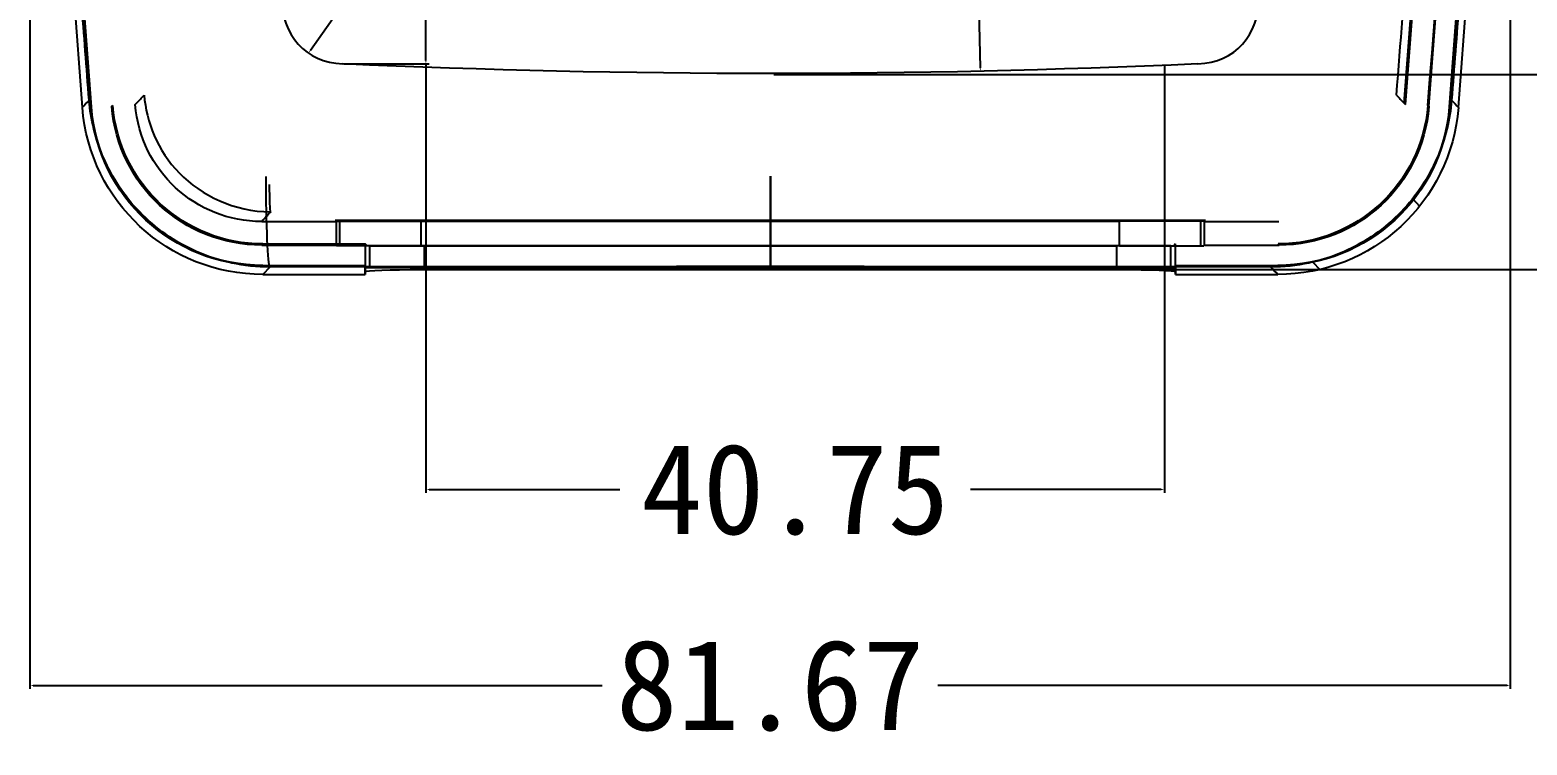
# Model space of a CAD drawing. Header units: inches. Extents: x -850 to 339, y -315 to 884.
# Drawn here: x -22.2 to 60.4, y -315.2 to -275.7 of the extents above; entities that cross this region are included whole.
import ezdxf

# ---------------------------------------------------------------- set-up
doc = ezdxf.new("R2010")
doc.units = ezdxf.units.IN
doc.header["$MEASUREMENT"] = 0
for name, color, linetype, true_color in [('AUXIL$14', 7, 'Continuous', 0xffffff), ('AUXIL$9', 7, 'Continuous', 0xffffff), ('ORTHO$2', 7, 'Continuous', 0xffffff), ('ORTHO$5', 7, 'Continuous', 0xffffff), ('ORTHO$6', 7, 'Continuous', 0xffffff), ('SX$17', 7, 'Continuous', 0xffffff)]:
    doc.layers.add(name, color=color, linetype=linetype, true_color=true_color)
for name, color, linetype in [('VE200I1093$1011000101011', 255, 'Continuous'), ('VE200I1105$0000000000011', 255, 'Continuous'), ('VE200I1111$0000000000011', 255, 'Continuous'), ('VE200I1120$0000000000011', 255, 'Continuous'), ('VE200I1121$0010000001011', 255, 'Continuous'), ('VE200I1122$0110100001011', 255, 'Continuous'), ('VE200I1123$0000000000011', 255, 'Continuous'), ('VE200I1238$0000000000011', 255, 'Continuous'), ('VE200I1239$0010000001011', 255, 'Continuous'), ('VE200I1240$0110100011011', 255, 'Continuous'), ('VE200I1241$0110100011011', 255, 'Continuous'), ('VE200I1242$0000000000011', 255, 'Continuous'), ('VE200I1243$1011000101011', 255, 'Continuous'), ('VE200I1244$0000000000011', 255, 'Continuous'), ('VE200I1245$0000000000011', 255, 'Continuous'), ('VE200I1246$0000000000011', 255, 'Continuous'), ('VE200I1247$0000000000011', 255, 'Continuous'), ('VE200I1248$0000000000011', 255, 'Continuous'), ('VE200I1249$0000000000011', 255, 'Continuous'), ('VE200I1250$0000000000011', 255, 'Continuous'), ('VE200I1251$0000000000011', 255, 'Continuous'), ('VE200I1252$0000000000011', 255, 'Continuous'), ('VE200I1253$0010000001011', 255, 'Continuous'), ('VE200I1254$0110101011011', 255, 'Continuous'), ('VE200I1255$0110101011011', 255, 'Continuous'), ('VE200I1256$0000000000011', 255, 'Continuous'), ('VE200I1257$0000000000011', 255, 'Continuous'), ('VE200I1258$0001000000011', 255, 'Continuous'), ('VE200I1259$0011000001011', 255, 'Continuous'), ('VE200I1260$0110101011011', 255, 'Continuous'), ('VE200I1261$0100101010011', 255, 'Continuous'), ('VE200I1262$0000000000011', 255, 'Continuous'), ('VE200I1263$0011000001011', 255, 'Continuous'), ('VE200I1264$0000000000011', 255, 'Continuous'), ('VE200I1265$0000000000011', 255, 'Continuous'), ('VE200I1266$0000000000011', 255, 'Continuous'), ('VE200I1267$0100100010011', 255, 'Continuous'), ('VE200I1268$0100101010011', 255, 'Continuous'), ('VE200I1269$0001001010011', 255, 'Continuous'), ('VE200I1270$0000000000011', 255, 'Continuous'), ('VE200I1271$0100100010011', 255, 'Continuous'), ('VE200I1272$0000001010011', 255, 'Continuous'), ('VE200I1273$0100101010011', 255, 'Continuous'), ('VE200I1274$0000000000011', 255, 'Continuous'), ('VE200I1275$0010000001011', 255, 'Continuous'), ('VE200I1276$0001000000011', 255, 'Continuous'), ('VE200I1277$0000000000011', 255, 'Continuous'), ('VE200I1278$0001000000011', 255, 'Continuous'), ('VE200I1279$0011000001011', 255, 'Continuous'), ('VE200I1280$0001000000011', 255, 'Continuous'), ('VE200I1281$0000000000011', 255, 'Continuous'), ('VE200I1282$0001000000011', 255, 'Continuous'), ('VE200I1283$0001001010011', 255, 'Continuous'), ('VE200I1284$0001000000011', 255, 'Continuous'), ('VE200I1285$0011000001011', 255, 'Continuous'), ('VE200I1286$0001000000011', 255, 'Continuous'), ('VE200I1287$0001000000011', 255, 'Continuous'), ('VE200I1288$0100101010011', 255, 'Continuous'), ('VE200I1289$0000000000011', 255, 'Continuous'), ('VE200I1290$0100101010011', 255, 'Continuous'), ('VE200I1291$0100101010011', 255, 'Continuous'), ('VE200I1292$0100101010011', 255, 'Continuous'), ('VE200I1293$0100100010011', 255, 'Continuous'), ('VE200I575$0001000000011', 255, 'Continuous'), ('VE200I588$0000000000011', 255, 'Continuous'), ('VE200I626$0000000000011', 255, 'Continuous'), ('VE200I627$0000000000011', 255, 'Continuous'), ('VE200I628$0000000000011', 255, 'Continuous'), ('VE200I629$0000000000011', 255, 'Continuous'), ('VE200I630$1011000101011', 255, 'Continuous'), ('VE200I640$1011000101011', 255, 'Continuous'), ('VE200I641$1011000101011', 255, 'Continuous'), ('VE200I642$1011000101011', 255, 'Continuous'), ('VE200I646$0011000001011', 255, 'Continuous'), ('VE200I647$0011000001011', 255, 'Continuous'), ('VE200I650$1110101111011', 255, 'Continuous'), ('VE200I651$0000000000011', 255, 'Continuous'), ('VE200I652$0000000000011', 255, 'Continuous'), ('VE200I653$0000000000011', 255, 'Continuous'), ('VE200I662$1110101111011', 255, 'Continuous'), ('VE200I663$1110101111011', 255, 'Continuous'), ('VE200I664$1110101111011', 255, 'Continuous'), ('VE200I669$0110101011011', 255, 'Continuous'), ('VE200I670$0000000000011', 255, 'Continuous'), ('VE200I672$0000000000011', 255, 'Continuous'), ('VE200I684$0110101011011', 255, 'Continuous'), ('VE200I685$0110101011011', 255, 'Continuous'), ('VE200I686$0010000001011', 255, 'Continuous'), ('VE200I687$0011000001011', 255, 'Continuous'), ('VE200I688$0000000000011', 255, 'Continuous'), ('VE200I689$0011000001011', 255, 'Continuous'), ('VE200I690$0000000000011', 255, 'Continuous'), ('VE200I691$0011000001011', 255, 'Continuous'), ('VE200I700$0000000000011', 255, 'Continuous'), ('VE200I712$0000000000011', 255, 'Continuous'), ('VE200I713$0000000000011', 255, 'Continuous'), ('VE200I714$0011000001011', 255, 'Continuous'), ('VE200I715$0010000001011', 255, 'Continuous'), ('VE200I716$0000000000011', 255, 'Continuous'), ('VE200I717$0011000001011', 255, 'Continuous'), ('VE200I718$1010000101011', 255, 'Continuous'), ('VE200I719$1110100101011', 255, 'Continuous'), ('VE200I720$1111100101011', 255, 'Continuous'), ('VE200I721$1011000101011', 255, 'Continuous'), ('VE200I722$1010000101011', 255, 'Continuous'), ('VE200I723$1010000101011', 255, 'Continuous'), ('VE200I724$1110100101011', 255, 'Continuous'), ('VE200I725$1010000101011', 255, 'Continuous'), ('VE200I726$1011000101011', 255, 'Continuous'), ('VE200I847$0110101011011', 255, 'Continuous'), ('VE200I848$0110101011011', 255, 'Continuous'), ('VE200I850$0000000000011', 255, 'Continuous'), ('VE200I861$0000000000011', 255, 'Continuous'), ('VE200I862$0010000001011', 255, 'Continuous'), ('VE200I863$0010000001011', 255, 'Continuous'), ('VE200I864$0110100001011', 255, 'Continuous'), ('VE200I865$0000000000011', 255, 'Continuous'), ('VE200I868$0011000001011', 255, 'Continuous'), ('VE200I877$0000000000011', 255, 'Continuous'), ('VE200I878$0000000000011', 255, 'Continuous'), ('VE200I879$0000000000111', 255, 'Continuous'), ('VE200I887$0110101011011', 255, 'Continuous'), ('VE200I889$0000000000011', 255, 'Continuous'), ('VE200I890$0000000000011', 255, 'Continuous'), ('VE200I910$0000000000011', 255, 'Continuous'), ('VE200I911$0000000000011', 255, 'Continuous'), ('VE200I912$0000000000011', 255, 'Continuous'), ('VE200I913$0000000000011', 255, 'Continuous'), ('VE200I914$0000000000011', 255, 'Continuous'), ('VE200I915$0000000000011', 255, 'Continuous'), ('VE200I940$1011000101011', 255, 'Continuous'), ('VE200I943$1000000100011', 255, 'Continuous'), ('VE200I944$1000000100011', 255, 'Continuous'), ('VE200I952$1000000100011', 255, 'Continuous'), ('VE200I965$1110101111011', 255, 'Continuous')]:
    doc.layers.add(name, color=color, linetype=linetype)
doc.dimstyles.get("Standard").update_dxf_attribs({"dimtxt": 5, "dimasz": 0.18, "dimexe": 0.18, "dimexo": 0.0625, "dimgap": 0.09, "dimtad": 0, "dimtih": 1, "dimtoh": 1, "dimzin": 0, "dimdsep": 46, "dimtxsty": 'Standard', "dimcen": 0.09, "dimclrt": 3, "dimadec": 0, "dimazin": 0, "dimtfac": 1, "dimtofl": 0, "dimtmove": 0, "dimatfit": 3, "dimfxl": 0, "dimtolj": 1, "dimtzin": 0, "dimarcsym": 0})
pattern_1 = [(45, (18.632, 0), (-4.2426, 4.2426), [])]

# ---------------------------------------------------------------- blocks, each defined once
blk = doc.blocks.new('*D96')
at = {"color": 0, "lineweight": -2}
for p, q in [((-22.216, -220.562), (-22.216, -312.068)), ((59.453, -223.06), (59.453, -312.068)), ((-22.036, -311.888), (9.362, -311.888)), ((59.273, -311.888), (27.875, -311.888))]:
    blk.add_line(p, q, dxfattribs=at)
at = {"color": 0}
for points in [[(-22.036, -311.858), (-22.036, -311.918), (-22.216, -311.888)], [(59.273, -311.858), (59.273, -311.918), (59.453, -311.888)]]:
    blk.add_solid(points, dxfattribs=at)
at = {"layer": 'Defpoints', "color": 0}
for p in [(-22.216, -220.499, 0.5), (59.453, -222.997, 0.5), (59.453, -311.888)]:
    blk.add_point(p, dxfattribs=at)
at = {"color": 3, "insert": (18.619, -311.888), "char_height": 5, "attachment_point": 5}
blk.add_mtext('\\A1;81.67', dxfattribs=at)
blk = doc.blocks.new('*D85')
at = {"color": 0, "lineweight": -2}
for p, q in [((18.694, -85.505), (92.722, -85.505)), ((92.542, -85.685), (92.542, -184.632)), ((92.542, -288.759), (92.542, -189.812)), ((18.694, -288.939), (92.722, -288.939))]:
    blk.add_line(p, q, dxfattribs=at)
at = {"color": 0}
for points in [[(92.512, -85.685), (92.572, -85.685), (92.542, -85.505)], [(92.512, -288.759), (92.572, -288.759), (92.542, -288.939)]]:
    blk.add_solid(points, dxfattribs=at)
at = {"layer": 'Defpoints', "color": 0}
for p in [(18.632, -85.505, 8.3), (18.632, -288.939, 8.3), (92.542, -288.939)]:
    blk.add_point(p, dxfattribs=at)
at = {"color": 3, "insert": (92.542, -187.222), "char_height": 5, "attachment_point": 5}
blk.add_mtext('\\A1;203.43', dxfattribs=at)
blk = doc.blocks.new('*D99')
at = {"color": 0, "lineweight": -2}
for p, q in [((-0.372, -180.658), (-0.372, -226.445)), ((-0.309, -180.478), (-0.192, -180.478)), ((-0.372, -277.411), (-0.372, -231.625)), ((-4.897, -277.591), (-0.192, -277.591))]:
    blk.add_line(p, q, dxfattribs=at)
at = {"color": 0}
for points in [[(-0.402, -180.658), (-0.342, -180.658), (-0.372, -180.478)], [(-0.402, -277.411), (-0.342, -277.411), (-0.372, -277.591)]]:
    blk.add_solid(points, dxfattribs=at)
at = {"layer": 'Defpoints', "color": 0}
for p in [(-0.372, -180.478, 15), (-0.372, -180.478), (-4.96, -277.591, 15)]:
    blk.add_point(p, dxfattribs=at)
at = {"color": 3, "insert": (-0.372, -229.035), "char_height": 5, "attachment_point": 5}
blk.add_mtext('\\A1;97.11', dxfattribs=at)
blk = doc.blocks.new('*D102')
at = {"color": 0, "lineweight": -2}
for p, q in [((3.71, -262.066), (-6.743, -276.85)), ((3.89, -262.066), (3.71, -262.066))]:
    blk.add_line(p, q, dxfattribs=at)
at = {"color": 0}
blk.add_solid([(-6.768, -276.833), (-6.719, -276.867), (-6.847, -276.997)], dxfattribs=at)
at = {"layer": 'Defpoints', "color": 0}
for p in [(-4.76, -274.045), (-6.847, -276.997)]:
    blk.add_point(p, dxfattribs=at)
at = {"color": 3, "insert": (13.98, -262.066), "char_height": 5, "attachment_point": 5}
blk.add_mtext('\\A1;R3.62', dxfattribs=at)
blk = doc.blocks.new('*D103')
at = {"color": 0, "lineweight": -2}
for p, q in [((-0.372, -277.654), (-0.372, -301.255)), ((40.378, -277.654), (40.378, -301.255)), ((-0.192, -301.075), (10.33, -301.075)), ((40.198, -301.075), (29.676, -301.075))]:
    blk.add_line(p, q, dxfattribs=at)
at = {"color": 0}
for points in [[(-0.192, -301.045), (-0.192, -301.105), (-0.372, -301.075)], [(40.198, -301.045), (40.198, -301.105), (40.378, -301.075)]]:
    blk.add_solid(points, dxfattribs=at)
at = {"layer": 'Defpoints', "color": 0}
for p in [(-0.372, -277.591), (40.378, -277.591), (40.378, -301.075)]:
    blk.add_point(p, dxfattribs=at)
at = {"color": 3, "insert": (20.003, -301.075), "char_height": 5, "attachment_point": 5}
blk.add_mtext('\\A1;40.75', dxfattribs=at)
blk = doc.blocks.new('*D104')
at = {"color": 0, "lineweight": -2}
for p, q in [((29.289, -244.632), (29.469, -244.632)), ((29.469, -244.632), (30.212, -277.82))]:
    blk.add_line(p, q, dxfattribs=at)
at = {"color": 0}
blk.add_solid([(30.242, -277.819), (30.182, -277.82), (30.216, -278)], dxfattribs=at)
at = {"layer": 'Defpoints', "color": 0}
for p in [(18.632, 239.532, 15), (30.216, -278, 15)]:
    blk.add_point(p, dxfattribs=at)
at = {"color": 3, "insert": (15.032, -244.632), "char_height": 5, "attachment_point": 5}
blk.add_mtext('\\A1;R517.66', dxfattribs=at)
blk = doc.blocks.new('*D109')
at = {"color": 0, "lineweight": -2}
for p, q in [((18.824, -181.907), (77.331, -181.907)), ((77.151, -182.087), (77.151, -227.452)), ((77.151, -277.997), (77.151, -232.632)), ((18.824, -278.177), (77.331, -278.177))]:
    blk.add_line(p, q, dxfattribs=at)
at = {"color": 0}
for points in [[(77.121, -182.087), (77.181, -182.087), (77.151, -181.907)], [(77.121, -277.997), (77.181, -277.997), (77.151, -278.177)]]:
    blk.add_solid(points, dxfattribs=at)
at = {"layer": 'Defpoints', "color": 0}
for p in [(18.762, -181.907), (18.762, -278.177), (77.151, -278.177)]:
    blk.add_point(p, dxfattribs=at)
at = {"color": 3, "insert": (77.151, -230.042), "char_height": 5, "attachment_point": 5}
blk.add_mtext('\\A1;96.27', dxfattribs=at)

msp = doc.modelspace()

# ---------------------------------------------------------------- hatches: boundary and pattern name
at = {"layer": 'SX$17', "extrusion": (0, -1, 0)}
h = msp.add_hatch(dxfattribs=at)
h.set_pattern_fill('ANSI31', scale=6, angle=45, style=0, pattern_type=0)
h.set_pattern_definition([(45, (18.632, 0), (-4.2426, 4.2426), [])])
edge = h.paths.add_edge_path(flags=0)
edge.add_arc((18.632, -654.429), 672.129, 92.81184, 93.03606)
edge.add_line((-16.967, 16.757), (-16.973, 16.756))
edge.add_spline(control_points=[(-16.973, 16.756), (-18.217, 16.689), (-19.407, 16.147), (-21.137, 14.385), (-21.657, 13.183), (-21.701, 11.938)], knot_values=[0, 0, 0, 0, 0.5, 0.5, 1, 1, 1, 1], degree=3, periodic=0)
edge.add_line((-21.701, 11.938), (-21.7, 11.947))
edge.add_spline(control_points=[(-21.7, 11.947), (-21.833, 8.131), (-21.966, 4.316), (-22.1, 0.5)], knot_values=[0, 0, 0, 0, 1, 1, 1, 1], degree=3, periodic=0)
edge.add_line((-21.6, 0.5), (-22.1, 0.5))
edge.add_spline(control_points=[(-21.6, 0.5), (-21.605, 0.333), (-21.611, 0.167), (-21.617, 0)], knot_values=[0, 0, 0, 0, 1, 1, 1, 1], degree=3, periodic=0)
edge.add_line((-20.617, 0), (-21.617, 0))
edge.add_spline(control_points=[(-20.617, 0), (-20.478, 3.963), (-20.34, 7.925), (-20.202, 11.888)], knot_values=[0, 0, 0, 0, 1, 1, 1, 1], degree=3, periodic=0)
edge.add_line((-20.202, 11.888), (-20.202, 11.886))
edge.add_spline(control_points=[(-20.202, 11.886), (-20.188, 12.277), (-20.107, 12.672), (-19.964, 13.036), (-19.822, 13.401), (-19.614, 13.747), (-19.359, 14.044), (-19.104, 14.341), (-18.794, 14.598), (-18.455, 14.794), (-18.115, 14.99), (-17.738, 15.13), (-17.352, 15.203), (-17.201, 15.231), (-17.047, 15.25), (-16.893, 15.258)], knot_values=[0, 0, 0, 0, 0.227821, 0.227821, 0.227821, 0.45564, 0.45564, 0.45564, 0.683489, 0.683489, 0.683489, 0.911396, 0.911396, 0.911396, 1, 1, 1, 1], degree=3, periodic=0)
edge.add_line((-16.893, 15.258), (-16.888, 15.259))
edge.add_arc((18.632, -654.429), 670.629, 92.818134, 93.036111)
edge.add_line((-14.34, 16.891), (-14.34, 15.389))
h = msp.add_hatch(dxfattribs=at)
h.set_pattern_fill('ANSI31', scale=6, angle=45, style=0, pattern_type=0)
h.set_pattern_definition(pattern_1)
edge = h.paths.add_edge_path()
edge.add_spline(control_points=[(57.88, 0), (57.846, 0.993), (57.811, 1.987), (57.776, 2.98), (57.741, 3.991), (57.706, 5.001), (57.67, 6.012), (57.602, 7.973), (57.533, 9.935), (57.465, 11.896)], knot_values=[0, 0, 0, 0, 0.250501, 0.250501, 0.250501, 0.505402, 0.505402, 0.505402, 1, 1, 1, 1], degree=3, periodic=0)
edge.add_line((57.465, 11.896), (57.465, 11.886))
edge.add_spline(control_points=[(57.465, 11.886), (57.452, 12.277), (57.37, 12.672), (57.228, 13.036), (57.085, 13.401), (56.878, 13.747), (56.622, 14.044), (56.367, 14.341), (56.057, 14.598), (55.718, 14.794), (55.379, 14.99), (55.001, 15.13), (54.616, 15.203), (54.464, 15.231), (54.311, 15.25), (54.157, 15.258)], knot_values=[0, 0, 0, 0, 0.227821, 0.227821, 0.227821, 0.45564, 0.45564, 0.45564, 0.683489, 0.683489, 0.683489, 0.911396, 0.911396, 0.911396, 1, 1, 1, 1], degree=3, periodic=0)
edge.add_line((54.157, 15.258), (54.152, 15.259))
edge.add_arc((18.632, -654.429), 670.629, 86.963889, 87.181866)
edge.add_line((51.604, 15.389), (51.604, 16.891))
edge.add_arc((18.632, -654.429), 672.129, 87.18816, 87.435624)
edge.add_line((48.704, 17.027), (47.003, 15))
edge.add_line((-9.739, 15), (-11.441, 17.027))
edge.add_arc((18.632, -654.429), 672.129, 92.564376, 92.81184)
edge.add_line((-14.34, 16.891), (-14.34, 15.389))
edge.add_arc((18.632, -654.429), 670.629, 92.818134, 93.036106)
edge.add_line((-16.888, 15.259), (-16.888, 15.259))
edge.add_spline(control_points=[(-16.888, 15.259), (-17.28, 15.238), (-17.673, 15.149), (-18.035, 15), (-18.398, 14.851), (-18.739, 14.637), (-19.032, 14.377), (-19.325, 14.116), (-19.576, 13.801), (-19.766, 13.458), (-19.956, 13.116), (-20.089, 12.735), (-20.155, 12.349), (-20.18, 12.196), (-20.196, 12.041), (-20.202, 11.886)], knot_values=[0, 0, 0, 0, 0.227738, 0.227738, 0.227738, 0.455478, 0.455478, 0.455478, 0.683192, 0.683192, 0.683192, 0.910851, 0.910851, 0.910851, 1, 1, 1, 1], degree=3, periodic=0)
edge.add_line((-20.202, 11.886), (-20.202, 11.886))
edge.add_spline(control_points=[(-20.202, 11.886), (-20.34, 7.924), (-20.478, 3.962), (-20.617, 0)], knot_values=[0, 0, 0, 0, 1, 1, 1, 1], degree=3, periodic=0)
edge.add_line((-20.416, 0), (-20.617, 0))
edge.add_spline(control_points=[(-20.416, 0), (-20.436, -0.567), (-20.456, -1.133), (-20.475, -1.7)], knot_values=[0, 0, 0, 0, 1, 1, 1, 1], degree=3, periodic=0)
edge.add_line((-19.174, -1.7), (-20.475, -1.7))
edge.add_spline(control_points=[(-19.174, -1.7), (-19.149, -0.967), (-19.123, -0.234), (-19.098, 0.498)], knot_values=[0, 0, 0, 0, 1, 1, 1, 1], degree=3, periodic=0)
edge.add_line((-19.098, 0.498), (-19.093, 0.504))
edge.add_spline(control_points=[(-19.093, 0.504), (-18.944, 4.768), (-18.795, 9.031), (-18.647, 13.294)], knot_values=[0, 0, 0, 0, 1, 1, 1, 1], degree=3, periodic=0)
edge.add_line((-18.647, 13.294), (-18.647, 13.294))
edge.add_spline(control_points=[(-18.647, 13.294), (-18.641, 13.462), (-18.606, 13.631), (-18.545, 13.788), (-18.484, 13.944), (-18.395, 14.092), (-18.286, 14.219), (-18.176, 14.347), (-18.043, 14.457), (-17.898, 14.541), (-17.753, 14.625), (-17.591, 14.685), (-17.426, 14.716), (-17.359, 14.729), (-17.292, 14.736), (-17.224, 14.74)], knot_values=[0, 0, 0, 0, 0.227353, 0.227353, 0.227353, 0.454705, 0.454705, 0.454705, 0.68208, 0.68208, 0.68208, 0.909501, 0.909501, 0.909501, 1, 1, 1, 1], degree=3, periodic=0)
edge.add_arc((18.632, -654.429), 670.129, 92.648789, 93.067149)
edge.add_line((-10.672, 13), (-12.337, 14.984))
edge.add_line((49.601, 14.984), (47.936, 13))
edge.add_arc((18.632, -654.429), 670.129, 86.932851, 87.351211)
edge.add_spline(control_points=[(54.488, 14.74), (54.654, 14.731), (54.822, 14.694), (54.976, 14.631), (55.136, 14.566), (55.287, 14.472), (55.415, 14.356), (55.54, 14.244), (55.647, 14.108), (55.728, 13.961), (55.808, 13.814), (55.864, 13.65), (55.891, 13.485), (55.902, 13.422), (55.908, 13.358), (55.91, 13.294)], knot_values=[0, 0, 0, 0, 0.226029, 0.226029, 0.226029, 0.460047, 0.460047, 0.460047, 0.68742, 0.68742, 0.68742, 0.914747, 0.914747, 0.914747, 1, 1, 1, 1], degree=3, periodic=0)
edge.add_line((55.91, 13.294), (55.91, 13.299))
edge.add_spline(control_points=[(55.91, 13.299), (55.984, 11.166), (56.059, 9.033), (56.133, 6.9), (56.208, 4.767), (56.282, 2.633), (56.357, 0.5)], knot_values=[0, 0, 0, 0, 0.49997, 0.49997, 0.49997, 1, 1, 1, 1], degree=3, periodic=0)
edge.add_line((56.357, 0.5), (56.361, 0.498))
edge.add_spline(control_points=[(56.361, 0.498), (56.387, -0.234), (56.412, -0.967), (56.438, -1.7)], knot_values=[0, 0, 0, 0, 1, 1, 1, 1], degree=3, periodic=0)
edge.add_line((57.739, -1.7), (56.438, -1.7))
edge.add_spline(control_points=[(57.739, -1.7), (57.719, -1.133), (57.699, -0.567), (57.68, 0)], knot_values=[0, 0, 0, 0, 1, 1, 1, 1], degree=3, periodic=0)
edge.add_line((57.88, 0), (57.68, 0))
h = msp.add_hatch(dxfattribs=at)
h.set_pattern_fill('ANSI31', scale=6, angle=45, style=0, pattern_type=0)
h.set_pattern_definition(pattern_1)
edge = h.paths.add_edge_path(flags=0)
edge.add_spline(control_points=[(58.964, 11.94), (59.097, 8.127), (59.23, 4.313), (59.363, 0.5)], knot_values=[0, 0, 0, 0, 1, 1, 1, 1], degree=3, periodic=0)
edge.add_line((58.964, 11.94), (58.964, 11.938))
edge.add_spline(control_points=[(58.964, 11.938), (58.921, 13.182), (58.402, 14.382), (56.672, 16.146), (55.481, 16.689), (54.236, 16.756)], knot_values=[0, 0, 0, 0, 0.5, 0.5, 1, 1, 1, 1], degree=3, periodic=0)
edge.add_arc((18.632, -654.429), 672.129, 86.963465, 87.18816)
edge.add_line((51.604, 15.389), (51.604, 16.891))
edge.add_arc((18.632, -654.429), 670.629, 86.963894, 87.181866)
edge.add_line((54.152, 15.259), (54.152, 15.259))
edge.add_spline(control_points=[(54.152, 15.259), (54.543, 15.238), (54.936, 15.149), (55.299, 15), (55.661, 14.851), (56.003, 14.637), (56.295, 14.377), (56.588, 14.116), (56.84, 13.801), (57.029, 13.458), (57.219, 13.116), (57.352, 12.735), (57.418, 12.349), (57.444, 12.196), (57.46, 12.041), (57.465, 11.886)], knot_values=[0, 0, 0, 0, 0.227738, 0.227738, 0.227738, 0.455478, 0.455478, 0.455478, 0.683192, 0.683192, 0.683192, 0.910851, 0.910851, 0.910851, 1, 1, 1, 1], degree=3, periodic=0)
edge.add_line((57.465, 11.886), (57.465, 11.886))
edge.add_spline(control_points=[(57.465, 11.886), (57.498, 10.939), (57.531, 9.992), (57.564, 9.044), (57.6, 8.034), (57.635, 7.023), (57.67, 6.012), (57.74, 4.008), (57.81, 2.004), (57.88, 0)], knot_values=[0, 0, 0, 0, 0.239059, 0.239059, 0.239059, 0.494174, 0.494174, 0.494174, 1, 1, 1, 1], degree=3, periodic=0)
edge.add_line((58.881, 0), (57.88, 0))
edge.add_spline(control_points=[(58.881, 0), (58.875, 0.167), (58.869, 0.333), (58.863, 0.5)], knot_values=[0, 0, 0, 0, 1, 1, 1, 1], degree=3, periodic=0)
edge.add_line((59.363, 0.5), (58.863, 0.5))

# ---------------------------------------------------------------- linework, layer by layer
at = {"layer": 'AUXIL$14', "color": 9}
for p, q in [((48.561, -287.303), (48.616, -287.362, -1.7)), ((48.56, -288.528, 12.289), (48.941, -288.94, 0.5)), ((48.824, -288.453, 0.5), (48.841, -288.471))]:
    msp.add_line(p, q, dxfattribs=at)
at = {"layer": 'AUXIL$9', "color": 9}
for p, q in [((53.131, -284.398), (53.186, -284.457, -1.7)), ((54.055, -285.129, 0.5), (54.071, -285.146)), ((54.069, -285.032, 12.198), (54.446, -285.44, 0.5))]:
    msp.add_line(p, q, dxfattribs=at)
at = {"layer": 'ORTHO$2', "color": 9}
msp.add_open_spline([(18.632, -283.783, 17.7), (18.632, -284.426, 17.692), (18.632, -285.663, 17.464), (18.632, -287.352, 16.396), (18.632, -288.479, 14.746), (18.632, -288.749, 13.517), (18.632, -288.78, 12.874)], degree=3, knots=[0, 0, 0, 0, 0.240554, 0.5, 0.759446, 1, 1, 1, 1], dxfattribs=at)
at = {"layer": 'ORTHO$5', "color": 9}
msp.add_open_spline([(18.632, -288.78, 12.874), (18.632, -288.749, 13.517), (18.632, -288.479, 14.746), (18.632, -287.352, 16.396), (18.632, -285.663, 17.464), (18.632, -284.426, 17.692), (18.632, -283.783, 17.7)], degree=3, knots=[0, 0, 0, 0, 0.240554, 0.5, 0.759446, 1, 1, 1, 1], dxfattribs=at)
at = {"layer": 'ORTHO$6', "color": 9}
msp.add_open_spline([(18.632, -283.783, 17.7), (18.632, -284.426, 17.692), (18.632, -285.663, 17.464), (18.632, -287.352, 16.396), (18.632, -288.479, 14.746), (18.632, -288.749, 13.517), (18.632, -288.78, 12.874)], degree=3, knots=[0, 0, 0, 0, 0.240554, 0.5, 0.759446, 1, 1, 1, 1], dxfattribs=at)
at = {"layer": 'VE200I1093$1011000101011', "color": 9, "extrusion": (-0.999142, -0.001445, -0.04139)}
msp.add_arc((283.789, 12.507, 8.881), 5, 2.0018, 90.00343, dxfattribs=at)
at = {"layer": 'VE200I1105$0000000000011', "color": 9, "extrusion": (-0.999149, -0.00144, -0.041225)}
msp.add_arc((284.237, 14.005, 8.772), 1.5, 2.0017, 90.0034, dxfattribs=at)
at = {"layer": 'VE200I1111$0000000000011', "color": 9, "extrusion": (0, 0, -1)}
msp.add_ellipse((46.614, -279.206, 0.5), major_axis=(6.456, -6.984), ratio=0.998871, start_param=5.537637, end_param=7.028722, dxfattribs=at)
at = {"layer": 'VE200I1120$0000000000011', "color": 9}
msp.add_line((40.999, -288.712, 0.5), (40.982, -288.729), dxfattribs=at)
at = {"layer": 'VE200I1121$0010000001011', "color": 9}
msp.add_line((40.982, -288.729), (46.641, -288.729), dxfattribs=at)
at = {"layer": 'VE200I1122$0110100001011', "color": 9}
msp.add_line((46.641, -288.729), (46.625, -288.712, 0.5), dxfattribs=at)
at = {"layer": 'VE200I1123$0000000000011', "color": 9, "extrusion": (0, 0, -1)}
msp.add_ellipse((-9.35, -279.206, 0.5), major_axis=(-6.456, -6.984), ratio=0.998871, start_param=5.537644, end_param=7.028729, dxfattribs=at)
at = {"layer": 'VE200I1238$0000000000011', "color": 9}
msp.add_line((40.982, -288.827, 0.5), (40.982, -288.827, 5.2), dxfattribs=at)
at = {"layer": 'VE200I1239$0010000001011', "color": 9}
msp.add_line((-0.472, -288.827, -10), (37.735, -288.827, -10), dxfattribs=at)
at = {"layer": 'VE200I1240$0110100011011', "color": 9, "extrusion": (0, -1, 0)}
msp.add_arc((37.735, -7, 288.827), 3, 270, 358, dxfattribs=at)
at = {"layer": 'VE200I1241$0110100011011', "color": 9}
msp.add_line((40.734, -288.827, -7.105), (40.999, -288.827, 0.5), dxfattribs=at)
at = {"layer": 'VE200I1242$0000000000011', "color": 9}
msp.add_line((40.982, -288.827, 0.5), (40.982, -289.212, 0.5), dxfattribs=at)
at = {"layer": 'VE200I1243$1011000101011', "color": 9}
msp.add_line((40.982, -289.212, 0.5), (40.982, -289.048, 5.2), dxfattribs=at)
at = {"layer": 'VE200I1244$0000000000011', "color": 9}
msp.add_line((-0.618, -288.827, 8.3), (37.882, -288.827, 8.3), dxfattribs=at)
at = {"layer": 'VE200I1245$0000000000011', "color": 9}
msp.add_line((-3.718, -288.827, 0.5), (-3.718, -288.827, 5.2), dxfattribs=at)
at = {"layer": 'VE200I1246$0000000000011', "color": 9}
msp.add_line((37.882, -288.939, 8.3), (37.882, -288.827, 8.3), dxfattribs=at)
at = {"layer": 'VE200I1247$0000000000011', "color": 9, "extrusion": (0, 1, 0)}
msp.add_arc((-37.882, 5.2, -288.827), 3.1, 90, 180, dxfattribs=at)
at = {"layer": 'VE200I1248$0000000000011', "color": 9}
msp.add_line((40.982, -288.827, 5.2), (40.982, -289.048, 5.2), dxfattribs=at)
at = {"layer": 'VE200I1249$0000000000011', "color": 9}
msp.add_line((-3.718, -289.048, 5.2), (-3.718, -288.827, 5.2), dxfattribs=at)
at = {"layer": 'VE200I1250$0000000000011', "color": 9, "extrusion": (0, 1, 0)}
msp.add_arc((0.618, 5.2, -288.827), 3.1, 0, 90, dxfattribs=at)
at = {"layer": 'VE200I1251$0000000000011', "color": 9}
msp.add_line((-0.618, -288.827, 8.3), (-0.618, -288.939, 8.3), dxfattribs=at)
at = {"layer": 'VE200I1252$0000000000011', "color": 9}
msp.add_line((-3.47, -287.627, -7.105), (-3.62, -287.627, -2.823), dxfattribs=at)
at = {"layer": 'VE200I1253$0010000001011', "color": 9}
msp.add_line((-3.62, -287.627, -2.823), (-5.279, -287.627, -2.823), dxfattribs=at)
at = {"layer": 'VE200I1254$0110101011011', "color": 9, "extrusion": (0, -1, 0)}
msp.add_arc((37.89, -7.1, 287.627), 4.5, 270, 358, dxfattribs=at)
at = {"layer": 'VE200I1255$0110101011011', "color": 9}
msp.add_line((42.388, -287.627, -7.257), (42.542, -287.627, -2.823), dxfattribs=at)
at = {"layer": 'VE200I1256$0000000000011', "color": 9, "extrusion": (0, 1, 0)}
msp.add_arc((-37.735, -7, -287.627), 3, 182, 270, dxfattribs=at)
at = {"layer": 'VE200I1257$0000000000011', "color": 9}
msp.add_line((-5.318, -286.287, -1.7), (-5.328, -286.277, -1.414), dxfattribs=at)
at = {"layer": 'VE200I1258$0001000000011', "color": 9}
msp.add_line((-5.328, -286.277, -1.414), (-5.124, -286.277, -7.257), dxfattribs=at)
at = {"layer": 'VE200I1259$0011000001011', "color": 9}
msp.add_line((-5.124, -287.627, -7.257), (-5.279, -287.627, -2.823), dxfattribs=at)
at = {"layer": 'VE200I1260$0110101011011', "color": 9}
msp.add_line((42.582, -287.588, -1.7), (42.542, -287.627, -2.823), dxfattribs=at)
at = {"layer": 'VE200I1261$0100101010011', "color": 9}
msp.add_line((42.388, -287.627, -7.257), (42.388, -286.277, -7.257), dxfattribs=at)
at = {"layer": 'VE200I1262$0000000000011', "color": 9}
msp.add_line((42.592, -286.277, -1.414), (42.582, -286.287, -1.7), dxfattribs=at)
at = {"layer": 'VE200I1263$0011000001011', "color": 9}
msp.add_line((-3.47, -288.827, -7.105), (-3.736, -288.827, 0.5), dxfattribs=at)
at = {"layer": 'VE200I1264$0000000000011', "color": 9}
msp.add_line((-3.736, -288.827, 0.5), (-3.736, -288.712, 0.5), dxfattribs=at)
at = {"layer": 'VE200I1265$0000000000011', "color": 9}
msp.add_line((40.734, -287.627, -7.105), (40.883, -287.627, -2.823), dxfattribs=at)
at = {"layer": 'VE200I1266$0000000000011', "color": 9}
msp.add_line((40.999, -288.712, 0.5), (40.999, -288.827, 0.5), dxfattribs=at)
at = {"layer": 'VE200I1267$0100100010011', "color": 9}
msp.add_line((40.734, -288.827, -7.105), (40.734, -287.627, -7.105), dxfattribs=at)
at = {"layer": 'VE200I1268$0100101010011', "color": 9, "extrusion": (0, 1, 0)}
msp.add_arc((-37.89, -7.1, -286.237), 4.5, 182, 270, dxfattribs=at)
at = {"layer": 'VE200I1269$0001001010011', "color": 9}
msp.add_line((-5.124, -286.237, -7.257), (-5.368, -286.237, -0.269), dxfattribs=at)
at = {"layer": 'VE200I1270$0000000000011', "color": 9}
msp.add_line((-0.472, -287.627, -10), (37.735, -287.627, -10), dxfattribs=at)
at = {"layer": 'VE200I1271$0100100010011', "color": 9}
msp.add_line((37.735, -287.627, -10), (37.735, -288.827, -10), dxfattribs=at)
at = {"layer": 'VE200I1272$0000001010011', "color": 9}
msp.add_line((-0.627, -286.237, -11.6), (37.89, -286.237, -11.6), dxfattribs=at)
at = {"layer": 'VE200I1273$0100101010011', "color": 9}
msp.add_line((37.89, -286.237, -11.6), (37.89, -286.277, -11.6), dxfattribs=at)
at = {"layer": 'VE200I1274$0000000000011', "color": 9}
msp.add_line((-0.627, -286.277, -11.6), (37.89, -286.277, -11.6), dxfattribs=at)
at = {"layer": 'VE200I1275$0010000001011', "color": 9}
msp.add_line((37.89, -287.627, -11.6), (-0.627, -287.627, -11.6), dxfattribs=at)
at = {"layer": 'VE200I1276$0001000000011', "color": 9}
msp.add_line((-0.627, -287.627, -11.6), (-0.627, -286.277, -11.6), dxfattribs=at)
at = {"layer": 'VE200I1277$0000000000011', "color": 9, "extrusion": (0, -1, 0)}
msp.add_arc((-0.472, -7, 287.627), 3, 182, 270, dxfattribs=at)
at = {"layer": 'VE200I1278$0001000000011', "color": 9}
msp.add_line((-0.472, -287.627, -10), (-0.472, -288.827, -10), dxfattribs=at)
at = {"layer": 'VE200I1279$0011000001011', "color": 9, "extrusion": (0, 1, 0)}
msp.add_arc((0.472, -7, -288.827), 3, 270, 358, dxfattribs=at)
at = {"layer": 'VE200I1280$0001000000011', "color": 9}
msp.add_line((-3.47, -288.827, -7.105), (-3.47, -287.627, -7.105), dxfattribs=at)
at = {"layer": 'VE200I1281$0000000000011', "color": 9}
msp.add_line((-5.328, -286.277, -1.414), (-5.368, -286.237, -0.269), dxfattribs=at)
at = {"layer": 'VE200I1282$0001000000011', "color": 9}
msp.add_line((-5.124, -286.277, -7.257), (-5.124, -286.237, -7.257), dxfattribs=at)
at = {"layer": 'VE200I1283$0001001010011', "color": 9, "extrusion": (0, -1, 0)}
msp.add_arc((-0.627, -7.1, 286.237), 4.5, 182, 270, dxfattribs=at)
at = {"layer": 'VE200I1284$0001000000011', "color": 9}
msp.add_line((-0.627, -286.237, -11.6), (-0.627, -286.277, -11.6), dxfattribs=at)
at = {"layer": 'VE200I1285$0011000001011', "color": 9, "extrusion": (0, 1, 0)}
msp.add_arc((0.627, -7.1, -287.627), 4.5, 270, 358, dxfattribs=at)
at = {"layer": 'VE200I1286$0001000000011', "color": 9}
msp.add_line((-5.124, -287.627, -7.257), (-5.124, -286.277, -7.257), dxfattribs=at)
at = {"layer": 'VE200I1287$0001000000011', "color": 9, "extrusion": (0, -1, 0)}
msp.add_arc((-0.627, -7.1, 286.277), 4.5, 182, 270, dxfattribs=at)
at = {"layer": 'VE200I1288$0100101010011', "color": 9}
msp.add_line((42.388, -286.237, -7.257), (42.632, -286.237, -0.269), dxfattribs=at)
at = {"layer": 'VE200I1289$0000000000011', "color": 9}
msp.add_line((42.632, -286.237, -0.269), (42.592, -286.277, -1.414), dxfattribs=at)
at = {"layer": 'VE200I1290$0100101010011', "color": 9}
msp.add_line((42.592, -286.277, -1.414), (42.388, -286.277, -7.257), dxfattribs=at)
at = {"layer": 'VE200I1291$0100101010011', "color": 9}
msp.add_line((42.388, -286.277, -7.257), (42.388, -286.237, -7.257), dxfattribs=at)
at = {"layer": 'VE200I1292$0100101010011', "color": 9, "extrusion": (0, 1, 0)}
msp.add_arc((-37.89, -7.1, -286.277), 4.5, 182, 270, dxfattribs=at)
at = {"layer": 'VE200I1293$0100100010011', "color": 9}
msp.add_line((37.89, -287.627, -11.6), (37.89, -286.277, -11.6), dxfattribs=at)
at = {"layer": 'VE200I575$0001000000011', "color": 9}
msp.add_open_spline([(53.596, -279.763, 0.5), (54, -274.628, 0.501), (54.385, -269.492, 0.501), (54.73, -264.353, 0.5)], degree=3, dxfattribs=at)
at = {"layer": 'VE200I588$0000000000011', "color": 9}
msp.add_open_spline([(53.178, -279.311, 13.435), (53.639, -273.456, 13.412), (54, -268.545, 13.394), (54.267, -264.578, 13.38)], degree=3, dxfattribs=at)
at = {"layer": 'VE200I626$0000000000011', "color": 9}
msp.add_line((-19.462, -271.736, 0.5), (-18.83, -279.963, 0.5), dxfattribs=at)
at = {"layer": 'VE200I627$0000000000011', "color": 9}
msp.add_line((-9.361, -288.712, 0.5), (-3.736, -288.712, 0.5), dxfattribs=at)
at = {"layer": 'VE200I628$0000000000011', "color": 9}
msp.add_line((-3.736, -288.827, 0.5), (-3.718, -288.827, 0.5), dxfattribs=at)
at = {"layer": 'VE200I629$0000000000011', "color": 9}
msp.add_line((-3.718, -288.827, 0.5), (-3.718, -289.212, 0.5), dxfattribs=at)
at = {"layer": 'VE200I630$1011000101011', "color": 9, "extrusion": (0, 0, -1)}
msp.add_ellipse((-9.35, -279.206, 0.5), major_axis=(-6.796, -7.351), ratio=0.998871, start_param=5.53759, end_param=7.028674, dxfattribs=at)
at = {"layer": 'VE200I640$1011000101011', "color": 9}
msp.add_line((-19.963, -271.736, 0.5), (-19.329, -280.003, 0.5), dxfattribs=at)
at = {"layer": 'VE200I641$1011000101011', "color": 9}
msp.add_open_spline([(-19.329, -280.003, 0.5), (-19.204, -279.868, 4.359), (-19.08, -279.732, 8.218), (-18.955, -279.597, 12.078)], degree=3, dxfattribs=at)
at = {"layer": 'VE200I642$1011000101011', "color": 9}
msp.add_open_spline([(-18.955, -279.597, 12.078), (-19.093, -277.796, 12.071), (-19.232, -275.994, 12.064), (-19.37, -274.193, 12.057)], degree=3, dxfattribs=at)
at = {"layer": 'VE200I646$0011000001011', "color": 9}
msp.add_line((-19.487, -271.63), (-18.847, -279.981), dxfattribs=at)
at = {"layer": 'VE200I647$0011000001011', "color": 9}
msp.add_open_spline([(-18.847, -279.981, 0), (-18.841, -279.975, 0.167), (-18.836, -279.969, 0.333), (-18.83, -279.963, 0.5)], degree=3, dxfattribs=at)
at = {"layer": 'VE200I650$1110101111011', "color": 9, "extrusion": (0, 0, -1)}
msp.add_ellipse((46.614, -279.206, 0.5), major_axis=(6.795, -7.352), ratio=0.998871, start_param=5.537612, end_param=7.028695, dxfattribs=at)
at = {"layer": 'VE200I651$0000000000011', "color": 9}
msp.add_line((40.982, -288.827, 0.5), (40.999, -288.827, 0.5), dxfattribs=at)
at = {"layer": 'VE200I652$0000000000011', "color": 9}
msp.add_line((40.999, -288.712, 0.5), (46.625, -288.712, 0.5), dxfattribs=at)
at = {"layer": 'VE200I653$0000000000011', "color": 9}
msp.add_line((56.094, -279.963, 0.5), (56.725, -271.736, 0.5), dxfattribs=at)
at = {"layer": 'VE200I662$1110101111011', "color": 9}
msp.add_open_spline([(56.634, -274.193, 12.057), (56.495, -275.994, 12.064), (56.357, -277.796, 12.071), (56.218, -279.597, 12.078)], degree=3, dxfattribs=at)
at = {"layer": 'VE200I663$1110101111011', "color": 9}
msp.add_open_spline([(56.218, -279.597, 12.078), (56.343, -279.732, 8.218), (56.468, -279.868, 4.359), (56.593, -280.003, 0.5)], degree=3, dxfattribs=at)
at = {"layer": 'VE200I664$1110101111011', "color": 9}
msp.add_line((56.593, -280.003, 0.5), (57.227, -271.736, 0.5), dxfattribs=at)
at = {"layer": 'VE200I669$0110101011011', "color": 9, "extrusion": (0, 0, -1)}
msp.add_ellipse((46.63, -279.223), major_axis=(6.456, -6.984), ratio=0.998871, start_param=5.537644, end_param=7.028722, dxfattribs=at)
at = {"layer": 'VE200I670$0000000000011', "color": 9}
msp.add_line((40.982, -288.729), (40.982, -287.528), dxfattribs=at)
at = {"layer": 'VE200I672$0000000000011', "color": 9}
msp.add_open_spline([(54.909, -279.885), (56.127, -264.403), (57.117, -248.902), (57.775, -225.616), (57.865, -217.855), (57.709, -202.334), (57.446, -194.574), (57.291, -186.815)], degree=3, knots=[0, 0, 0, 0, 0.5, 0.5, 0.75, 0.75, 1, 1, 1, 1], dxfattribs=at)
at = {"layer": 'VE200I684$0110101011011', "color": 9}
msp.add_open_spline([(56.094, -279.963, 0.5), (56.099, -279.969, 0.333), (56.105, -279.975, 0.167), (56.11, -279.981, 0)], degree=3, dxfattribs=at)
at = {"layer": 'VE200I685$0110101011011', "color": 9}
msp.add_line((56.11, -279.981), (56.751, -271.63), dxfattribs=at)
at = {"layer": 'VE200I686$0010000001011', "color": 9}
msp.add_line((-9.431, -287.588, -1.7), (-5.318, -287.588, -1.7), dxfattribs=at)
at = {"layer": 'VE200I687$0011000001011', "color": 9}
msp.add_line((-5.318, -287.588, -1.7), (-5.279, -287.627, -2.823), dxfattribs=at)
at = {"layer": 'VE200I688$0000000000011', "color": 9}
msp.add_line((-3.62, -287.627, -2.823), (-3.718, -287.528), dxfattribs=at)
at = {"layer": 'VE200I689$0011000001011', "color": 9}
msp.add_line((-9.376, -287.528), (-9.431, -287.588, -1.7), dxfattribs=at)
at = {"layer": 'VE200I690$0000000000011', "color": 9}
msp.add_line((-5.318, -286.287, -1.7), (-5.318, -287.588, -1.7), dxfattribs=at)
at = {"layer": 'VE200I691$0011000001011', "color": 9, "extrusion": (0, 0, -1)}
msp.add_ellipse((-9.421, -279.283, -1.7), major_axis=(-5.64, -6.102), ratio=0.998871, start_param=5.537649, end_param=7.028707, dxfattribs=at)
at = {"layer": 'VE200I700$0000000000011', "color": 9}
msp.add_line((-9.429, -286.287, -1.7), (-5.318, -286.287, -1.7), dxfattribs=at)
at = {"layer": 'VE200I712$0000000000011', "color": 9}
msp.add_line((-9.376, -287.528), (-3.718, -287.528), dxfattribs=at)
at = {"layer": 'VE200I713$0000000000011', "color": 9}
msp.add_line((-3.718, -287.528), (-3.718, -288.729), dxfattribs=at)
at = {"layer": 'VE200I714$0011000001011', "color": 9, "extrusion": (0, 0, -1)}
msp.add_ellipse((-9.366, -279.223), major_axis=(-6.456, -6.984), ratio=0.998871, start_param=5.537644, end_param=7.028723, dxfattribs=at)
at = {"layer": 'VE200I715$0010000001011', "color": 9}
msp.add_line((-9.377, -288.729), (-3.718, -288.729), dxfattribs=at)
at = {"layer": 'VE200I716$0000000000011', "color": 9}
msp.add_line((-3.718, -288.729), (-3.736, -288.712, 0.5), dxfattribs=at)
at = {"layer": 'VE200I717$0011000001011', "color": 9}
msp.add_line((-9.361, -288.712, 0.5), (-9.377, -288.729), dxfattribs=at)
at = {"layer": 'VE200I718$1010000101011', "color": 9}
msp.add_line((40.982, -289.212, 0.5), (46.625, -289.212, 0.5), dxfattribs=at)
at = {"layer": 'VE200I719$1110100101011', "color": 9}
msp.add_open_spline([(46.625, -289.212, 0.5), (46.498, -289.074, 4.434), (46.371, -288.937, 8.369), (46.244, -288.8, 12.303)], degree=3, dxfattribs=at)
at = {"layer": 'VE200I720$1111100101011', "color": 9, "extrusion": (0, -0.999391, 0.034899)}
msp.add_ellipse((18.632, -312.076, -654.254), major_axis=(0, -23.297, -667.129), ratio=0.999391, start_param=3.100191, end_param=3.182994, dxfattribs=at)
at = {"layer": 'VE200I721$1011000101011', "color": 9}
msp.add_line((-8.981, -288.8, 12.303), (-9.362, -289.212, 0.5), dxfattribs=at)
at = {"layer": 'VE200I722$1010000101011', "color": 9}
msp.add_line((-9.362, -289.212, 0.5), (-3.718, -289.212, 0.5), dxfattribs=at)
at = {"layer": 'VE200I723$1010000101011', "color": 9}
msp.add_line((-3.718, -289.212, 0.5), (-3.718, -289.048, 5.2), dxfattribs=at)
at = {"layer": 'VE200I724$1110100101011', "color": 9, "extrusion": (0, 0.999391, -0.034899)}
msp.add_ellipse((-0.618, -289.048, 5.2), major_axis=(0, 0.108, 3.1), ratio=0.999391, start_param=4.712389, end_param=6.283185, dxfattribs=at)
at = {"layer": 'VE200I725$1010000101011', "color": 9}
msp.add_line((-0.618, -288.939, 8.3), (37.882, -288.939, 8.3), dxfattribs=at)
at = {"layer": 'VE200I726$1011000101011', "color": 9, "extrusion": (0, 0.999391, -0.034899)}
msp.add_ellipse((37.882, -289.048, 5.2), major_axis=(0, -0.108, -3.1), ratio=0.999391, start_param=3.141593, end_param=4.712389, dxfattribs=at)
at = {"layer": 'VE200I847$0110101011011', "color": 9}
msp.add_open_spline([(54.909, -279.885, 0), (54.927, -279.904, -0.567), (54.945, -279.924, -1.133), (54.963, -279.944, -1.7)], degree=3, dxfattribs=at)
at = {"layer": 'VE200I848$0110101011011', "color": 9}
msp.add_open_spline([(54.963, -279.944, -1.7), (56.183, -264.455, -1.7), (57.175, -248.947, -1.7), (57.834, -225.65, -1.7), (57.924, -217.885, -1.7), (57.769, -202.357, -1.7), (57.506, -194.594, -1.7), (57.351, -186.83, -1.7)], degree=3, knots=[0, 0, 0, 0, 0.5, 0.5, 0.75, 0.75, 1, 1, 1, 1], dxfattribs=at)
at = {"layer": 'VE200I850$0000000000011', "color": 9, "extrusion": (0, 0, -1)}
msp.add_ellipse((46.63, -279.223), major_axis=(5.64, -6.102), ratio=0.998871, start_param=5.537631, end_param=7.028709, dxfattribs=at)
at = {"layer": 'VE200I861$0000000000011', "color": 9}
msp.add_line((40.982, -287.528), (40.883, -287.627, -2.823), dxfattribs=at)
at = {"layer": 'VE200I862$0010000001011', "color": 9}
msp.add_line((40.883, -287.627, -2.823), (42.542, -287.627, -2.823), dxfattribs=at)
at = {"layer": 'VE200I863$0010000001011', "color": 9}
msp.add_line((42.582, -287.588, -1.7), (46.694, -287.588, -1.7), dxfattribs=at)
at = {"layer": 'VE200I864$0110100001011', "color": 9}
msp.add_line((46.694, -287.588, -1.7), (46.639, -287.528), dxfattribs=at)
at = {"layer": 'VE200I865$0000000000011', "color": 9, "extrusion": (0, 0, -1)}
msp.add_ellipse((-9.366, -279.223), major_axis=(-5.64, -6.102), ratio=0.998871, start_param=5.537649, end_param=7.028728, dxfattribs=at)
at = {"layer": 'VE200I868$0011000001011', "color": 9}
msp.add_open_spline([(-17.7, -279.944, -1.7), (-17.682, -279.924, -1.133), (-17.663, -279.904, -0.567), (-17.645, -279.885, 0)], degree=3, dxfattribs=at)
at = {"layer": 'VE200I877$0000000000011', "color": 9}
msp.add_line((42.582, -287.588, -1.7), (42.582, -286.287, -1.7), dxfattribs=at)
at = {"layer": 'VE200I878$0000000000011', "color": 9}
msp.add_line((42.582, -286.287, -1.7), (46.693, -286.287, -1.7), dxfattribs=at)
at = {"layer": 'VE200I879$0000000000111', "color": 9}
msp.add_open_spline([(53.667, -279.84, -1.7), (54.884, -264.373, -1.7), (55.875, -248.887, -1.7), (56.534, -225.622, -1.7), (56.624, -217.868, -1.7), (56.468, -202.361, -1.7), (56.206, -194.609, -1.7), (56.05, -186.856, -1.7)], degree=3, knots=[0, 0, 0, 0, 0.5, 0.5, 0.75, 0.75, 1, 1, 1, 1], dxfattribs=at)
at = {"layer": 'VE200I887$0110101011011', "color": 9, "extrusion": (0, 0, -1)}
msp.add_ellipse((46.685, -279.283, -1.7), major_axis=(5.64, -6.102), ratio=0.998871, start_param=5.537651, end_param=7.028709, dxfattribs=at)
at = {"layer": 'VE200I889$0000000000011', "color": 9}
msp.add_open_spline([(53.178, -279.311, 13.435), (53.318, -279.462, 9.123), (53.457, -279.613, 4.812), (53.596, -279.763, 0.5)], degree=3, dxfattribs=at)
at = {"layer": 'VE200I890$0000000000011', "color": 9}
msp.add_open_spline([(53.596, -279.763, 0.5), (53.62, -279.789, -0.233), (53.643, -279.815, -0.967), (53.667, -279.84, -1.7)], degree=3, dxfattribs=at)
at = {"layer": 'VE200I910$0000000000011', "color": 9}
msp.add_line((42.632, -286.237, -0.269), (-5.368, -286.237, -0.269), dxfattribs=at)
at = {"layer": 'VE200I911$0000000000011', "color": 9}
msp.add_open_spline([(-8.933, -285.75, 13.684), (-9.098, -285.929, 8.556), (-9.264, -286.108, 3.428), (-9.429, -286.287, -1.7)], degree=3, dxfattribs=at)
at = {"layer": 'VE200I912$0000000000011', "color": 9, "extrusion": (0, 0, -1)}
msp.add_ellipse((-9.421, -279.283, -1.7), major_axis=(-4.757, -5.146), ratio=0.998871, start_param=5.537632, end_param=7.028688, dxfattribs=at)
at = {"layer": 'VE200I913$0000000000011', "color": 9}
msp.add_open_spline([(-16.403, -279.84, -1.7), (-16.38, -279.815, -0.967), (-16.356, -279.789, -0.233), (-16.332, -279.763, 0.5)], degree=3, dxfattribs=at)
at = {"layer": 'VE200I914$0000000000011', "color": 9}
msp.add_open_spline([(-16.332, -279.763, 0.5), (-16.193, -279.613, 4.812), (-16.054, -279.462, 9.123), (-15.915, -279.311, 13.435)], degree=3, dxfattribs=at)
at = {"layer": 'VE200I915$0000000000011', "color": 9}
msp.add_open_spline([(-15.915, -279.311, 13.435), (-15.799, -280.782, 13.45), (-14.571, -283.971, 13.53), (-10.94, -285.751, 13.633), (-8.933, -285.75, 13.684)], degree=3, dxfattribs=at)
at = {"layer": 'VE200I940$1011000101011', "color": 9}
msp.add_open_spline([(-8.981, -288.8, 12.303), (-10.408, -288.8, 12.296), (-13.161, -288.183, 12.275), (-16.369, -285.888, 12.217), (-18.338, -282.843, 12.143), (-18.867, -280.652, 12.097), (-18.951, -279.597, 12.077)], degree=3, dxfattribs=at)
at = {"layer": 'VE200I943$1000000100011', "color": 9}
msp.add_ellipse((-1.894, -270.657, 15), major_axis=(-5.234, -6.135), ratio=0.620284, start_param=5.673061, end_param=6.731759, dxfattribs=at)
at = {"layer": 'VE200I944$1000000100011', "color": 9}
msp.add_ellipse((39.163, -270.646, 15), major_axis=(5.225, -6.149), ratio=0.620211, start_param=5.835645, end_param=6.893923, dxfattribs=at)
at = {"layer": 'VE200I952$1000000100011', "color": 9, "extrusion": (0, 0, -1)}
msp.add_arc((-18.632, 239.532, -15), 517.661, 267.38794, 272.61206, dxfattribs=at)
at = {"layer": 'VE200I965$1110101111011', "color": 9}
msp.add_open_spline([(56.215, -279.597, 12.077), (56.131, -280.652, 12.097), (55.602, -282.843, 12.143), (53.632, -285.887, 12.217), (50.425, -288.182, 12.275), (47.671, -288.8, 12.296), (46.244, -288.8, 12.303)], degree=3, dxfattribs=at)

# ---------------------------------------------------------------- dimensions: what is measured, and where the dimension line sits
at = {"color": 1}
dim = msp.add_radius_dim(center=(18.632, 239.532, 15), mpoint=(30.216, -278, 15), dimstyle='Standard', dxfattribs=at)
dim.commit()
dim.dimension.update_dxf_attribs({"geometry": '*D104', "text_midpoint": (15.032, -244.632), "dimtype": 164})
dim = msp.add_linear_dim(base=(92.542, -288.939), p1=(18.632, -85.505, 8.3), p2=(18.632, -288.939, 8.3), angle=90, dimstyle='Standard')
dim.commit()
dim.dimension.update_dxf_attribs({"geometry": '*D85', "text_midpoint": (92.542, -187.222)})
for base, p1, p2, picture, middle in [((-0.372, -180.478), (-4.96, -277.591, 15), (-0.372, -180.478, 15), '*D99', (-0.372, -229.035)), ((77.151, -278.177), (18.762, -181.907), (18.762, -278.177), '*D109', (77.151, -230.042))]:
    dim = msp.add_linear_dim(base=base, p1=p1, p2=p2, angle=90, dimstyle='Standard', dxfattribs=at)
    dim.commit()
    dim.dimension.update_dxf_attribs({"geometry": picture, "text_midpoint": middle})
dim = msp.add_linear_dim(base=(59.453, -311.888), p1=(-22.216, -220.499, 0.5), p2=(59.453, -222.997, 0.5), dimstyle='Standard')
dim.commit()
dim.dimension.update_dxf_attribs({"geometry": '*D96', "text_midpoint": (18.619, -311.888)})
dim = msp.add_radius_dim(center=(-4.76, -274.045), mpoint=(-6.847, -276.997), dimstyle='Standard', override={"dimtmove": 1}, dxfattribs=at)
dim.commit()
dim.dimension.update_dxf_attribs({"geometry": '*D102', "text_midpoint": (3.71, -262.066), "dimtype": 164})
dim = msp.add_linear_dim(base=(40.378, -301.075), p1=(-0.372, -277.591), p2=(40.378, -277.591), dimstyle='Standard', dxfattribs=at)
dim.commit()
dim.dimension.update_dxf_attribs({"geometry": '*D103', "text_midpoint": (20.003, -301.075)})

doc.saveas('drawing.dxf')
